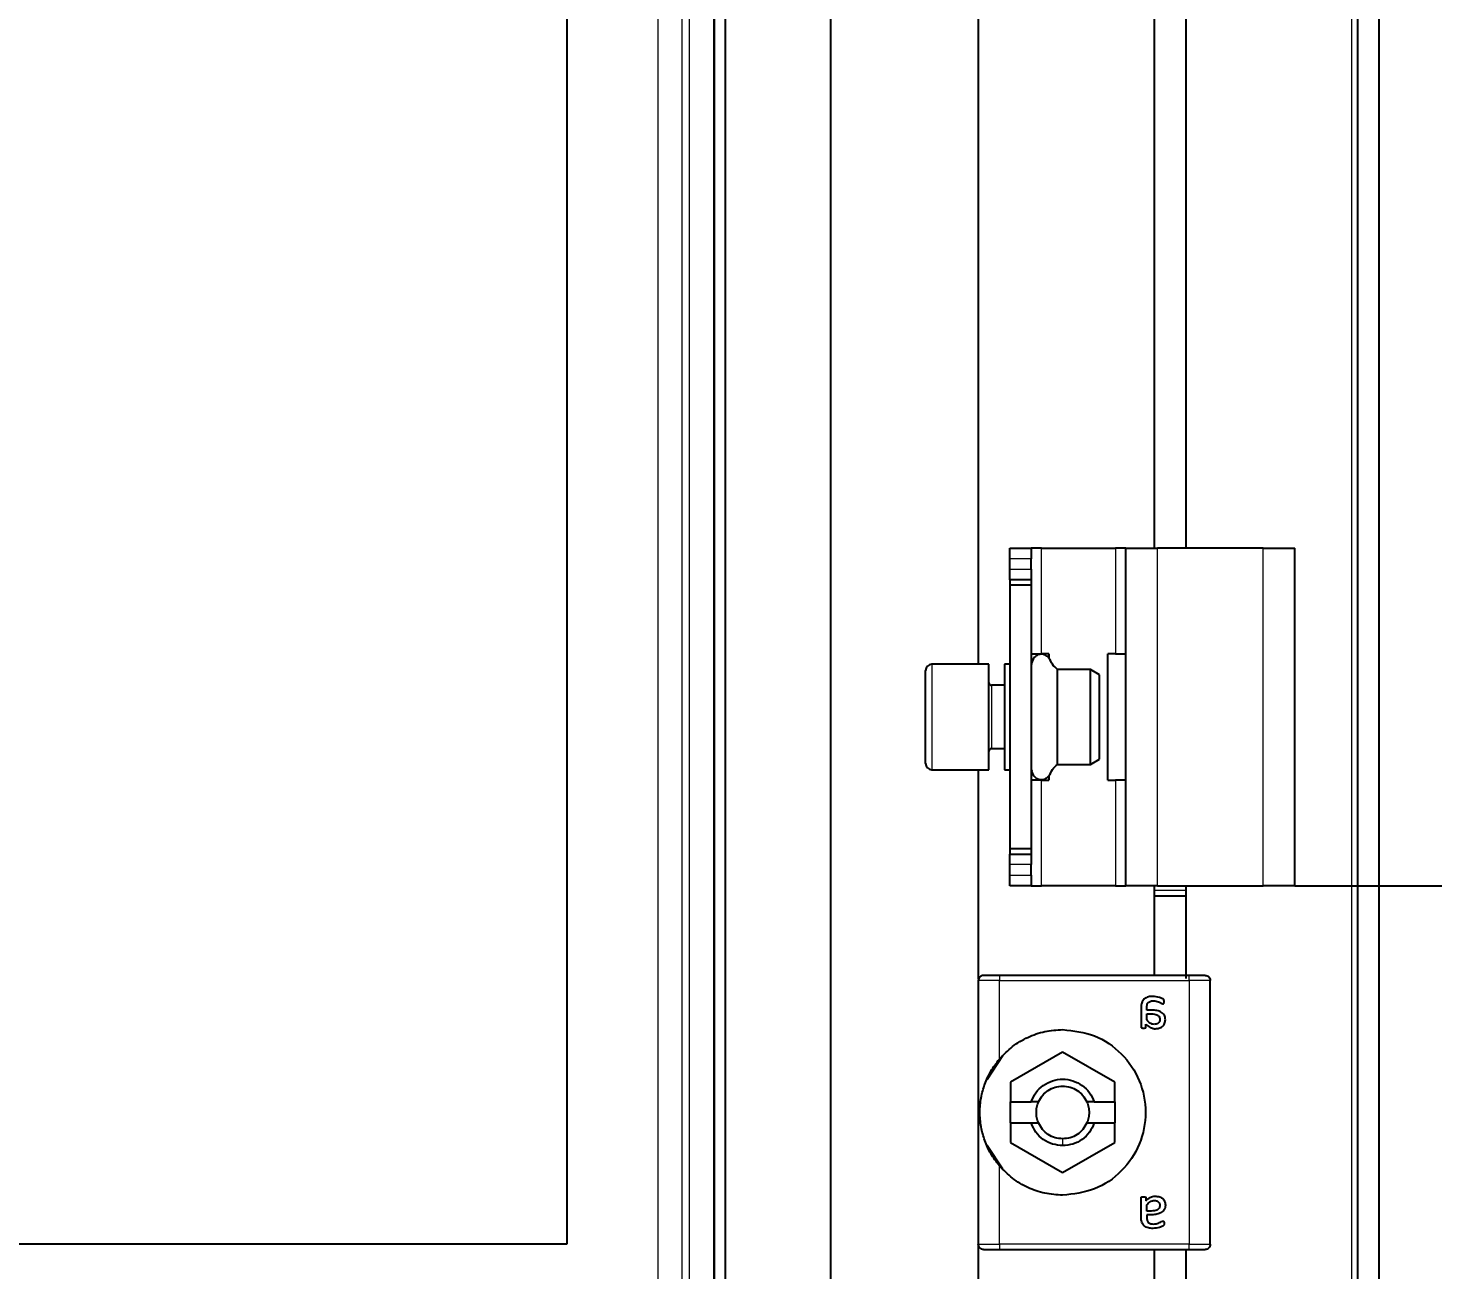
# Model space of a CAD drawing. Header units: millimetres. Extents: x -560 to 1716, y -1079 to 978.
# Drawn here: x 1389.1 to 1522.3, y -720 to -602.2 of the extents above; entities that cross this region are included whole.
import ezdxf

# ---------------------------------------------------------------- set-up
doc = ezdxf.new("R2010")
doc.units = ezdxf.units.MM
doc.layers.add('FORMAT', color=7, linetype='Continuous')
doc.styles.add('SLDTEXTSTYLE0', font='TXT', dxfattribs={"width": 0.75})
doc.dimstyles.new('SLDDIMSTYLE0', dxfattribs={"dimtxt": 20, "dimasz": 10, "dimexe": 0, "dimexo": 0.0625, "dimgap": 5, "dimtad": 2, "dimdec": 1, "dimrnd": 1e-09, "dimzin": 12, "dimdsep": 46, "dimtxsty": 'SLDTEXTSTYLE0', "dimsah": 1, "dimcen": 0.09, "dimadec": 0, "dimazin": 3, "dimtfac": 1, "dimtofl": 0, "dimtmove": 0, "dimatfit": 3, "dimfxl": 0, "dimfrac": 2, "dimtolj": 1, "dimtzin": 12, "dimarcsym": 0})

# ---------------------------------------------------------------- blocks, each defined once
blk = doc.blocks.new('_D_8')
at = {"layer": 'FORMAT'}
for p, q in [((1509.18, 648.44), (1715.68, 648.44)), ((1714.68, 648.44), (1714.68, -683.56)), ((1509.18, -683.56), (1715.68, -683.56))]:
    blk.add_line(p, q, dxfattribs=at)
for points in [[(1714.68, 648.44), (1713.14, 638.44), (1716.22, 638.44)], [(1714.68, -683.56), (1716.22, -673.56), (1713.14, -673.56)]]:
    blk.add_solid(points, dxfattribs=at)
at = {"layer": 'FORMAT', "insert": (1688.9, -47.11), "char_height": 20, "attachment_point": 1, "rotation": 90, "style": 'SLDTEXTSTYLE0'}
blk.add_mtext('1332', dxfattribs=at)

msp = doc.modelspace()

# ---------------------------------------------------------------- linework, layer by layer
at = {"color": 7, "linetype": 'Continuous', "lineweight": 25}
for p, q in [((1515.17, -795.06), (1515.17, 759.94)), ((1517.17, -795.06), (1517.17, 759.94)), ((1465.17, 726.94), (1465.17, -762.06)), ((1455.17, 697.44), (1455.17, -732.56)), ((1440.17, 682.44), (1440.17, -717.56)), ((1479.17, -342.73), (1479.17, -662.56)), ((1495.87, -651.56), (1495.87, -343.06)), ((1498.87, -651.56), (1498.87, -343.06)), ((1482.17, -651.56), (1484.17, -651.56)), ((1482.17, -652.56), (1482.17, -651.56)), ((1482.17, -653.56), (1482.17, -652.56)), ((1484.17, -651.56), (1484.17, -652.56)), ((1485.17, -651.56), (1484.17, -651.56)), ((1484.17, -653.56), (1484.17, -652.56)), ((1485.17, -651.56), (1492.17, -651.56)), ((1493.17, -651.56), (1492.17, -651.56)), ((1493.17, -651.56), (1496.17, -651.56)), ((1493.17, -683.56), (1493.17, -651.56)), ((1506.17, -651.56), (1496.17, -651.56)), ((1506.17, -651.56), (1509.17, -651.56)), ((1509.17, -683.56), (1509.17, -651.56)), ((1482.17, -654.56), (1482.17, -653.56)), ((1484.17, -653.56), (1484.17, -654.56)), ((1484.17, -654.56), (1482.17, -654.56)), ((1482.17, -654.56), (1482.17, -655.06)), ((1484.17, -655.06), (1482.17, -655.06)), ((1482.17, -655.06), (1482.17, -680.06)), ((1484.17, -654.56), (1484.17, -655.06)), ((1484.17, -655.06), (1484.17, -680.06)), ((1484.17, -661.56), (1485.17, -661.56)), ((1485.87, -661.56), (1485.17, -661.56)), ((1485.87, -661.56), (1485.87, -662.01)), ((1491.47, -673.56), (1491.47, -661.56)), ((1492.17, -661.56), (1491.47, -661.56)), ((1492.17, -661.56), (1493.17, -661.56)), ((1474.17, -669.81), (1474.17, -663.16)), ((1480.17, -662.56), (1474.77, -662.56)), ((1480.17, -670.12), (1480.17, -662.56)), ((1482.17, -662.56), (1481.67, -662.56)), ((1481.67, -662.56), (1481.67, -663.77)), ((1489.81, -663.06), (1486.67, -663.06)), ((1486.67, -672.06), (1486.67, -663.06)), ((1490.67, -663.56), (1489.81, -663.06)), ((1489.81, -672.06), (1489.81, -663.06)), ((1481.67, -664.56), (1480.42, -664.56)), ((1481.67, -663.77), (1481.67, -672.56)), ((1490.67, -671.56), (1490.67, -663.56)), ((1474.17, -671.96), (1474.17, -669.81)), ((1480.17, -672.56), (1480.17, -670.12)), ((1480.42, -670.56), (1481.67, -670.56)), ((1474.77, -672.56), (1480.17, -672.56)), ((1479.17, -672.56), (1479.17, -692.38)), ((1481.67, -672.56), (1482.17, -672.56)), ((1486.67, -672.06), (1489.81, -672.06)), ((1489.81, -672.06), (1490.67, -671.56)), ((1485.17, -673.56), (1484.17, -673.56)), ((1485.17, -673.56), (1485.87, -673.56)), ((1485.87, -673.11), (1485.87, -673.56)), ((1491.47, -673.56), (1492.17, -673.56)), ((1493.17, -673.56), (1492.17, -673.56)), ((1484.17, -680.06), (1482.17, -680.06)), ((1482.17, -680.06), (1482.17, -680.56)), ((1482.17, -680.56), (1484.17, -680.56)), ((1482.17, -681.56), (1482.17, -680.56)), ((1484.17, -680.06), (1484.17, -680.56)), ((1484.17, -680.56), (1484.17, -681.56)), ((1482.17, -682.56), (1482.17, -681.56)), ((1484.17, -682.56), (1484.17, -681.56)), ((1482.17, -683.56), (1482.17, -682.56)), ((1484.17, -682.56), (1484.17, -683.56)), ((1484.17, -683.56), (1482.17, -683.56)), ((1484.17, -683.56), (1485.17, -683.56)), ((1492.17, -683.56), (1485.17, -683.56)), ((1492.17, -683.56), (1493.17, -683.56)), ((1496.17, -683.56), (1493.17, -683.56)), ((1495.87, -684.02), (1495.87, -683.56)), ((1495.87, -684.52), (1495.87, -684.02)), ((1495.87, -684.52), (1498.87, -684.52)), ((1495.87, -692.06), (1495.87, -684.52)), ((1496.17, -683.56), (1506.17, -683.56)), ((1498.87, -684.02), (1498.87, -683.56)), ((1498.87, -684.52), (1498.87, -684.02)), ((1498.87, -692.36), (1498.87, -684.52)), ((1509.17, -683.56), (1506.17, -683.56)), ((1479.17, -692.56), (1479.17, -717.56)), ((1499.17, -692.06), (1481.17, -692.06)), ((1499.77, -692.06), (1499.52, -692.06)), ((1501.17, -717.56), (1501.17, -692.56)), ((1494.62, -695.1), (1494.62, -696.97)), ((1495.15, -695.35), (1495.15, -695.13)), ((1495.53, -695.35), (1495.15, -695.35)), ((1495.15, -695.71), (1495.57, -695.71)), ((1495.15, -696.29), (1495.15, -695.71)), ((1495.07, -696.97), (1495.07, -696.69)), ((1480, -701.93), (1481.51, -699.67)), ((1487.17, -699.34), (1482.22, -702.2)), ((1492.12, -702.2), (1487.17, -699.34)), ((1482.22, -702.2), (1482.22, -704.06)), ((1492.12, -704.06), (1492.12, -702.2)), ((1482.22, -704.06), (1484.19, -704.06)), ((1482.22, -706.06), (1482.22, -704.06)), ((1484.88, -704.06), (1484.19, -704.06)), ((1490.16, -704.06), (1489.47, -704.06)), ((1490.16, -704.06), (1492.12, -704.06)), ((1492.12, -704.06), (1492.12, -706.06)), ((1482.22, -706.06), (1482.22, -707.92)), ((1482.22, -706.06), (1484.19, -706.06)), ((1484.19, -706.06), (1484.88, -706.06)), ((1489.47, -706.06), (1490.16, -706.06)), ((1490.16, -706.06), (1492.12, -706.06)), ((1492.12, -707.92), (1492.12, -706.06)), ((1481.51, -710.44), (1480, -708.18)), ((1482.22, -707.92), (1487.17, -710.77)), ((1487.17, -710.77), (1492.12, -707.92)), ((1494.62, -715.02), (1494.62, -713.15)), ((1495.07, -713.15), (1495.07, -713.43)), ((1495.15, -714.41), (1495.15, -713.82)), ((1495.57, -714.41), (1495.15, -714.41)), ((1495.53, -714.76), (1495.15, -714.76)), ((1495.15, -714.76), (1495.15, -714.98)), ((1440.17, -717.56), (1000.17, -717.56)), ((1479.17, -717.73), (1479.17, -762.06)), ((1481.17, -718.06), (1499.17, -718.06)), ((1495.87, -725.86), (1495.87, -718.06)), ((1498.87, -725.86), (1498.87, -718.06)), ((1499.52, -718.06), (1499.77, -718.06))]:
    msp.add_line(p, q, dxfattribs=at)
at = {"color": 8, "linetype": 'Continuous', "lineweight": 18}
for p, q in [((1514.57, 757.34), (1514.57, -792.46)), ((1454.07, 696.34), (1454.07, -731.46)), ((1454.17, 696.44), (1454.17, -731.56)), ((1451.77, 694.03), (1451.77, -729.15)), ((1451.07, 693.34), (1451.07, -728.46)), ((1448.77, 691.03), (1448.77, -726.15)), ((1484.17, -652.56), (1482.17, -652.56)), ((1485.17, -661.56), (1485.17, -651.56)), ((1492.17, -651.56), (1492.17, -661.56)), ((1496.17, -683.56), (1496.17, -651.56)), ((1506.17, -683.56), (1506.17, -651.56)), ((1482.17, -653.56), (1484.17, -653.56)), ((1474.77, -662.56), (1474.77, -670.12)), ((1480.42, -664.56), (1480.42, -670.56)), ((1474.77, -670.12), (1474.77, -672.56)), ((1485.17, -683.56), (1485.17, -673.56)), ((1492.17, -673.56), (1492.17, -683.56)), ((1484.17, -681.56), (1482.17, -681.56)), ((1482.17, -682.56), (1484.17, -682.56)), ((1498.87, -684.02), (1495.87, -684.02)), ((1481.17, -700), (1481.17, -692.56)), ((1481.17, -692.56), (1499.17, -692.56)), ((1499.17, -692.56), (1499.17, -717.56)), ((1487.17, -707.56), (1487.17, -708.21)), ((1481.17, -717.56), (1481.17, -710.12)), ((1499.17, -717.56), (1481.17, -717.56))]:
    msp.add_line(p, q, dxfattribs=at)
at = {"color": 7, "linetype": 'Continuous', "lineweight": 25}
for centre, radius, start, end in [((1474.77, -663.16), 0.6, 90, 180), ((1480.42, -664.31), 0.25, 180, 270), ((1480.42, -670.81), 0.25, 90, 180), ((1474.77, -671.96), 0.6, 180, 270)]:
    msp.add_arc(centre, radius, start, end, dxfattribs=at)
for points, knots in [([(1486.67, -663.06), (1486.5, -662.9), (1486.15, -662.6), (1485.96, -662.03), (1485.59, -661.72), (1485.26, -661.59), (1484.9, -661.63), (1484.55, -661.82), (1484.3, -662.18), (1484.22, -662.48), (1484.17, -662.63)], [0, 0, 0, 0, 0.185676, 0.371025, 0.466937, 0.562172, 0.656347, 0.751553, 0.873842, 1, 1, 1, 1]), ([(1484.17, -672.49), (1484.22, -672.64), (1484.3, -672.94), (1484.55, -673.3), (1484.9, -673.49), (1485.26, -673.52), (1485.59, -673.39), (1485.96, -673.09), (1486.15, -672.52), (1486.5, -672.21), (1486.67, -672.06)], [0, 0, 0, 0, 0.126158, 0.248447, 0.343653, 0.437828, 0.533063, 0.628975, 0.814324, 1, 1, 1, 1]), ([(1495.73, -694.06), (1495.58, -694.06), (1495.36, -694.07), (1495.08, -694.17), (1494.89, -694.29), (1494.75, -694.46), (1494.63, -694.73), (1494.62, -694.95), (1494.62, -695.1)], [0, 0, 0, 0, 0.250089, 0.382495, 0.500259, 0.622163, 0.750133, 1, 1, 1, 1]), ([(1495.15, -695.13), (1495.15, -695.04), (1495.16, -694.91), (1495.21, -694.74), (1495.29, -694.63), (1495.39, -694.55), (1495.52, -694.5), (1495.65, -694.47), (1495.74, -694.47), (1495.78, -694.47)], [0, 0, 0, 0, 0.250023, 0.382539, 0.499802, 0.620838, 0.749652, 0.874777, 1, 1, 1, 1]), ([(1496.79, -694.55), (1496.79, -694.5), (1496.79, -694.42), (1496.73, -694.33), (1496.59, -694.24), (1496.26, -694.11), (1495.94, -694.08), (1495.73, -694.06)], [0, 0, 0, 0, 0.124693, 0.187182, 0.249773, 0.500039, 1, 1, 1, 1]), ([(1495.78, -694.47), (1495.94, -694.49), (1496.19, -694.52), (1496.44, -694.64), (1496.56, -694.71), (1496.63, -694.75), (1496.67, -694.76), (1496.69, -694.76)], [0, 0, 0, 0, 0.4987, 0.749508, 0.874949, 0.946783, 1, 1, 1, 1]), ([(1496.69, -694.76), (1496.7, -694.76), (1496.72, -694.76), (1496.74, -694.75), (1496.75, -694.74), (1496.77, -694.71), (1496.78, -694.67), (1496.79, -694.63), (1496.79, -694.59), (1496.79, -694.57), (1496.79, -694.55)], [0, 0, 0, 0, 0.128825, 0.180169, 0.243397, 0.36986, 0.499864, 0.749649, 0.843476, 1, 1, 1, 1]), ([(1495.87, -696.71), (1495.8, -696.7), (1495.65, -696.69), (1495.39, -696.55), (1495.24, -696.4), (1495.15, -696.29)], [0, 0, 0, 0, 0.249939, 0.499864, 1, 1, 1, 1]), ([(1496.91, -696.27), (1496.91, -696.19), (1496.9, -696.04), (1496.8, -695.82), (1496.65, -695.64), (1496.38, -695.47), (1495.99, -695.37), (1495.68, -695.36), (1495.53, -695.35)], [0, 0, 0, 0, 0.125049, 0.249886, 0.370856, 0.49982, 0.749609, 1, 1, 1, 1]), ([(1495.57, -695.71), (1495.68, -695.71), (1495.86, -695.72), (1496.08, -695.78), (1496.23, -695.87), (1496.32, -695.97), (1496.37, -696.1), (1496.38, -696.19), (1496.38, -696.23)], [0, 0, 0, 0, 0.279652, 0.500248, 0.629485, 0.750186, 0.875763, 1, 1, 1, 1]), ([(1496.38, -696.23), (1496.38, -696.3), (1496.37, -696.4), (1496.3, -696.52), (1496.24, -696.59), (1496.16, -696.65), (1496.06, -696.68), (1495.97, -696.7), (1495.9, -696.7), (1495.87, -696.71)], [0, 0, 0, 0, 0.249168, 0.373635, 0.49939, 0.619394, 0.749656, 0.87477, 1, 1, 1, 1]), ([(1495.95, -697.12), (1496.07, -697.11), (1496.25, -697.1), (1496.48, -697.01), (1496.63, -696.92), (1496.76, -696.79), (1496.88, -696.58), (1496.9, -696.39), (1496.91, -696.27)], [0, 0, 0, 0, 0.25007, 0.379181, 0.500499, 0.62417, 0.750842, 1, 1, 1, 1]), ([(1494.62, -696.97), (1494.62, -696.98), (1494.62, -696.99), (1494.63, -697.01), (1494.66, -697.04), (1494.73, -697.06), (1494.8, -697.06), (1494.84, -697.06)], [0, 0, 0, 0, 0.124881, 0.183376, 0.250934, 0.500336, 1, 1, 1, 1]), ([(1494.84, -697.06), (1494.89, -697.06), (1494.96, -697.06), (1495.03, -697.04), (1495.06, -697.01), (1495.07, -696.99), (1495.07, -696.98), (1495.07, -696.97)], [0, 0, 0, 0, 0.499718, 0.749437, 0.810587, 0.875078, 1, 1, 1, 1]), ([(1495.07, -696.69), (1495.2, -696.8), (1495.38, -696.97), (1495.66, -697.08), (1495.82, -697.11), (1495.91, -697.12), (1495.95, -697.12)], [0, 0, 0, 0, 0.499113, 0.749325, 0.874665, 1, 1, 1, 1]), ([(1481.17, -710.12), (1480.89, -709.74), (1480.32, -708.99), (1479.76, -707.74), (1479.41, -706.46), (1479.28, -705.06), (1479.41, -703.65), (1479.76, -702.37), (1480.32, -701.13), (1480.89, -700.37), (1481.17, -700)], [0, 0, 0, 0, 0.125762, 0.25037, 0.375307, 0.500139, 0.62481, 0.749763, 0.874888, 1, 1, 1, 1]), ([(1494.62, -713.15), (1494.62, -713.14), (1494.62, -713.12), (1494.63, -713.1), (1494.66, -713.08), (1494.73, -713.06), (1494.8, -713.06), (1494.84, -713.06)], [0, 0, 0, 0, 0.124884, 0.1863766, 0.2509142, 0.5003223, 1, 1, 1, 1]), ([(1494.84, -713.06), (1494.89, -713.06), (1494.95, -713.06), (1495.02, -713.08), (1495.04, -713.09), (1495.06, -713.1), (1495.07, -713.12), (1495.07, -713.14), (1495.07, -713.15)], [0, 0, 0, 0, 0.499162, 0.644242, 0.749698, 0.813605, 0.875217, 1, 1, 1, 1]), ([(1495.07, -713.43), (1495.2, -713.32), (1495.38, -713.15), (1495.7, -713.02), (1495.87, -713.01), (1495.95, -713)], [0, 0, 0, 0, 0.499364, 0.749701, 1, 1, 1, 1]), ([(1495.15, -713.82), (1495.24, -713.72), (1495.39, -713.56), (1495.62, -713.45), (1495.76, -713.42), (1495.83, -713.41), (1495.87, -713.41)], [0, 0, 0, 0, 0.4997651, 0.7495043, 0.8747708, 1, 1, 1, 1]), ([(1496.91, -713.84), (1496.91, -713.88), (1496.91, -713.96), (1496.88, -714.11), (1496.8, -714.3), (1496.64, -714.47), (1496.38, -714.64), (1495.99, -714.75), (1495.68, -714.76), (1495.53, -714.76)], [0, 0, 0, 0, 0.0626366, 0.1252782, 0.2500723, 0.3748405, 0.4999941, 0.7496958, 1, 1, 1, 1]), ([(1496.38, -713.88), (1496.38, -713.93), (1496.37, -714.02), (1496.32, -714.14), (1496.23, -714.25), (1496.08, -714.34), (1495.86, -714.4), (1495.68, -714.41), (1495.57, -714.41)], [0, 0, 0, 0, 0.124446, 0.249795, 0.37, 0.499734, 0.719932, 1, 1, 1, 1]), ([(1495.87, -713.41), (1495.93, -713.41), (1496.03, -713.42), (1496.16, -713.47), (1496.24, -713.53), (1496.3, -713.6), (1496.35, -713.69), (1496.38, -713.78), (1496.38, -713.85), (1496.38, -713.88)], [0, 0, 0, 0, 0.2496231, 0.3771401, 0.499734, 0.6227303, 0.7498125, 0.8748762, 1, 1, 1, 1]), ([(1495.95, -713), (1496.07, -713.01), (1496.25, -713.02), (1496.48, -713.1), (1496.63, -713.2), (1496.76, -713.33), (1496.88, -713.54), (1496.9, -713.72), (1496.91, -713.84)], [0, 0, 0, 0, 0.25007, 0.379559, 0.500499, 0.624556, 0.750843, 1, 1, 1, 1]), ([(1495.73, -716.06), (1495.65, -716.06), (1495.51, -716.05), (1495.29, -716.02), (1495.08, -715.95), (1494.89, -715.83), (1494.75, -715.66), (1494.63, -715.39), (1494.62, -715.16), (1494.62, -715.02)], [0, 0, 0, 0, 0.1252554, 0.2504368, 0.3830659, 0.5004929, 0.622629, 0.7502495, 1, 1, 1, 1]), ([(1495.15, -714.98), (1495.15, -715.03), (1495.15, -715.12), (1495.17, -715.25), (1495.21, -715.38), (1495.29, -715.49), (1495.39, -715.57), (1495.56, -715.64), (1495.7, -715.64), (1495.78, -715.65)], [0, 0, 0, 0, 0.125295, 0.250514, 0.383518, 0.50035, 0.621938, 0.750243, 1, 1, 1, 1]), ([(1496.79, -715.56), (1496.79, -715.59), (1496.79, -715.64), (1496.78, -715.72), (1496.73, -715.79), (1496.59, -715.88), (1496.26, -716.01), (1495.94, -716.04), (1495.73, -716.06)], [0, 0, 0, 0, 0.0626863, 0.1251726, 0.1876279, 0.2501847, 0.5003136, 1, 1, 1, 1]), ([(1495.78, -715.65), (1495.95, -715.63), (1496.26, -715.61), (1496.52, -715.39), (1496.67, -715.36), (1496.69, -715.35)], [0, 0, 0, 0, 0.498852, 0.946609, 1, 1, 1, 1]), ([(1496.69, -715.35), (1496.7, -715.35), (1496.72, -715.36), (1496.74, -715.37), (1496.75, -715.38), (1496.77, -715.4), (1496.79, -715.46), (1496.79, -715.52), (1496.79, -715.56)], [0, 0, 0, 0, 0.13107, 0.182437, 0.243796, 0.371388, 0.500442, 1, 1, 1, 1])]:
    msp.add_open_spline(points, degree=3, knots=knots, dxfattribs=at)
for points in [[(1479.67, -692.06), (1479.61, -692.07), (1479.48, -692.08), (1479.31, -692.2), (1479.2, -692.36), (1479.18, -692.49), (1479.17, -692.56)], [(1481.17, -692.06), (1480.98, -692.06), (1480.59, -692.06), (1480.09, -692.06), (1479.74, -692.06), (1479.7, -692.06), (1479.67, -692.06)], [(1500.67, -692.06), (1500.65, -692.06), (1500.61, -692.06), (1500.26, -692.06), (1499.76, -692.06), (1499.37, -692.06), (1499.17, -692.06)], [(1500.67, -692.06), (1500.74, -692.07), (1500.87, -692.08), (1501.04, -692.2), (1501.15, -692.36), (1501.17, -692.49), (1501.17, -692.56)], [(1481.17, -700), (1481.57, -699.58), (1482.36, -698.76), (1483.84, -697.89), (1485.47, -697.31), (1486.61, -697.24), (1487.17, -697.21)], [(1487.17, -697.21), (1488.2, -697.33), (1490.26, -697.56), (1492.87, -699.38), (1494.62, -701.97), (1495.23, -705.06), (1494.62, -708.14), (1492.87, -710.74), (1490.26, -712.55), (1488.2, -712.79), (1487.17, -712.91)], [(1484.19, -704.06), (1484.32, -703.76), (1484.58, -703.15), (1485.31, -702.46), (1486.19, -702.01), (1487.17, -701.86), (1488.16, -702.01), (1489.04, -702.46), (1489.77, -703.15), (1490.03, -703.76), (1490.16, -704.06)], [(1484.88, -704.06), (1485, -703.84), (1485.23, -703.42), (1485.79, -702.94), (1486.45, -702.62), (1486.93, -702.58), (1487.17, -702.56)], [(1487.17, -702.56), (1487.42, -702.58), (1487.9, -702.62), (1488.56, -702.94), (1489.12, -703.42), (1489.35, -703.84), (1489.47, -704.06)], [(1484.88, -706.06), (1484.82, -705.9), (1484.71, -705.57), (1484.66, -705.06), (1484.71, -704.54), (1484.82, -704.22), (1484.88, -704.06)], [(1489.47, -704.06), (1489.53, -704.22), (1489.64, -704.54), (1489.69, -705.06), (1489.64, -705.57), (1489.53, -705.9), (1489.47, -706.06)], [(1487.17, -708.21), (1486.85, -708.18), (1486.19, -708.12), (1485.31, -707.65), (1484.58, -706.96), (1484.32, -706.36), (1484.19, -706.06)], [(1487.17, -707.56), (1486.93, -707.54), (1486.45, -707.5), (1485.79, -707.18), (1485.23, -706.7), (1485, -706.27), (1484.88, -706.06)], [(1490.16, -706.06), (1490.03, -706.36), (1489.77, -706.96), (1489.04, -707.65), (1488.16, -708.12), (1487.5, -708.18), (1487.17, -708.21)], [(1489.47, -706.06), (1489.35, -706.27), (1489.12, -706.7), (1488.56, -707.18), (1487.9, -707.5), (1487.42, -707.54), (1487.17, -707.56)], [(1487.17, -712.91), (1486.61, -712.87), (1485.47, -712.8), (1483.84, -712.23), (1482.36, -711.36), (1481.57, -710.53), (1481.17, -710.12)], [(1479.67, -718.06), (1479.61, -718.05), (1479.48, -718.04), (1479.31, -717.92), (1479.2, -717.75), (1479.18, -717.62), (1479.17, -717.56)], [(1501.17, -717.56), (1501.17, -717.62), (1501.15, -717.75), (1501.04, -717.92), (1500.87, -718.04), (1500.74, -718.05), (1500.67, -718.06)], [(1479.67, -718.06), (1479.7, -718.06), (1479.74, -718.06), (1480.09, -718.06), (1480.59, -718.06), (1480.98, -718.06), (1481.17, -718.06)], [(1499.17, -718.06), (1499.37, -718.06), (1499.76, -718.06), (1500.26, -718.06), (1500.61, -718.06), (1500.65, -718.06), (1500.67, -718.06)]]:
    msp.add_open_spline(points, degree=3, dxfattribs=at)
at = {"color": 8, "linetype": 'Continuous', "lineweight": 18}
for points in [[(1481.17, -692.56), (1480.91, -692.56), (1480.39, -692.56), (1479.73, -692.56), (1479.27, -692.56), (1479.21, -692.56), (1479.17, -692.56)], [(1481.17, -692.06), (1481.17, -692.07), (1481.17, -692.08), (1481.17, -692.2), (1481.17, -692.36), (1481.17, -692.49), (1481.17, -692.56)], [(1499.17, -692.56), (1499.17, -692.49), (1499.17, -692.36), (1499.17, -692.2), (1499.17, -692.08), (1499.17, -692.07), (1499.17, -692.06)], [(1501.17, -692.56), (1501.14, -692.56), (1501.08, -692.56), (1500.62, -692.56), (1499.96, -692.56), (1499.44, -692.56), (1499.17, -692.56)], [(1479.17, -717.56), (1479.21, -717.56), (1479.27, -717.56), (1479.73, -717.56), (1480.39, -717.56), (1480.91, -717.56), (1481.17, -717.56)], [(1481.17, -717.56), (1481.17, -717.62), (1481.17, -717.75), (1481.17, -717.92), (1481.17, -718.04), (1481.17, -718.05), (1481.17, -718.06)], [(1499.17, -718.06), (1499.17, -718.05), (1499.17, -718.04), (1499.17, -717.92), (1499.17, -717.75), (1499.17, -717.62), (1499.17, -717.56)], [(1499.17, -717.56), (1499.44, -717.56), (1499.96, -717.56), (1500.62, -717.56), (1501.08, -717.56), (1501.14, -717.56), (1501.17, -717.56)]]:
    msp.add_open_spline(points, degree=3, dxfattribs=at)

# ---------------------------------------------------------------- dimensions: what is measured, and where the dimension line sits
at = {"layer": 'FORMAT'}
dim = msp.add_linear_dim(base=(1714.68, -683.56), p1=(1509.17, 648.44), p2=(1509.17, -683.56), angle=90, dimstyle='SLDDIMSTYLE0', dxfattribs=at)
dim.commit()
dim.dimension.update_dxf_attribs({"geometry": '_D_8', "text_midpoint": (1714.68, -17.56), "dimtype": 160})

doc.saveas('drawing.dxf')
